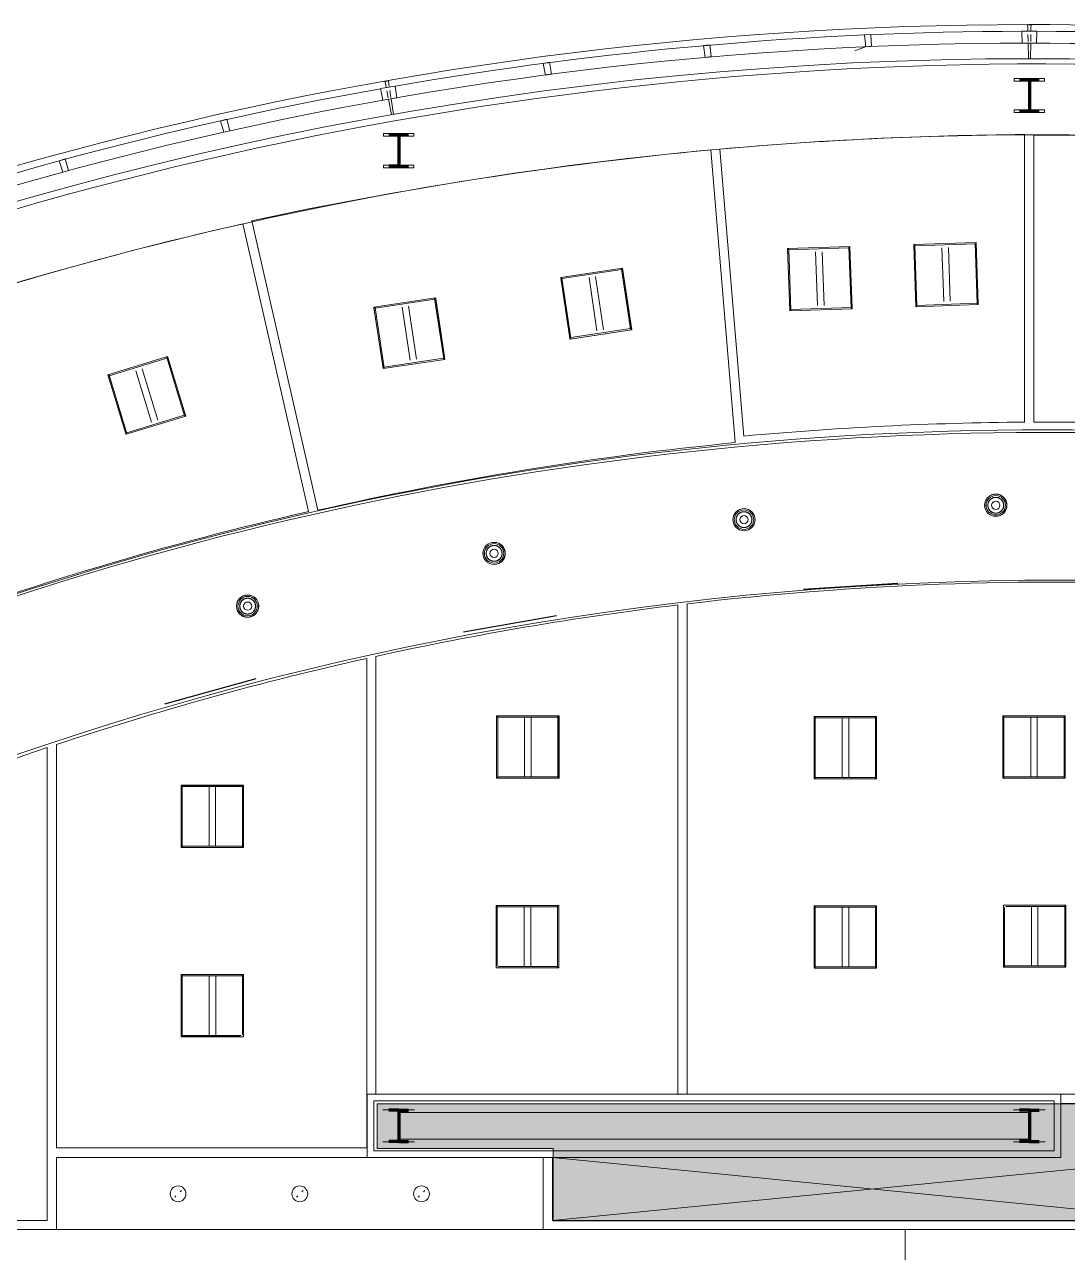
# Model space of a CAD drawing. Header units: inches. Extents: x 6512 to 15357, y -630 to 1499.
# Drawn here: x 13498.4 to 13895.2, y 1032.2 to 1499.3 of the extents above; entities that cross this region are included whole.
import ezdxf

# ---------------------------------------------------------------- set-up
doc = ezdxf.new("R2010")
doc.units = ezdxf.units.IN
doc.header["$MEASUREMENT"] = 0
for name, color, linetype, lineweight in [('A-CLNG', 13, 'Continuous', 18), ('A-DETL', 90, 'Continuous', 9), ('A-DETL-GENF', 92, 'Continuous', 18), ('A-DETL-THIN', 151, 'Continuous', 9), ('A-GLAZ', 151, 'Continuous', 18), ('E-LITE-EQPM', 33, 'Continuous', 25), ('P-SANR-FIXT', 6, 'Continuous', 18), ('S-COLS', 52, 'Continuous', 18), ('S-COLS-SYMB', 171, 'Continuous', 70)]:
    doc.layers.add(name, color=color, linetype=linetype, lineweight=lineweight)

# ---------------------------------------------------------------- blocks, each defined once
blk = doc.blocks.new('Double C-Channel-Column - 2C15X50 WJE-4604959-3RD FLOOR RCP - NEW')
at = {"layer": 'S-COLS-SYMB'}
for p, q in [((0, 6), (-3.71, 6)), ((0, 6), (0, -6)), ((0, 6), (0, -6)), ((0, 6), (3.71, 6)), ((0, -6), (-3.71, -6)), ((0, -6), (3.71, -6))]:
    blk.add_line(p, q, dxfattribs=at)
blk = doc.blocks.new('Frameless opening with glazing - 36_ x 96_-4640755-3RD FLOOR RCP - NEW')
at = {"layer": 'A-GLAZ', "lineweight": 30}
blk.add_line((-19.5, -0.625), (16.5, -0.625), dxfattribs=at)
blk = doc.blocks.new('Lighting-Troffer-Cooper-Metalux-Encounter-22EN-24EN-LD2 - See Type Catalog-V3-3RD FLOOR RCP - NEW')
at = {"layer": 'E-LITE-EQPM', "lineweight": 9}
for p, q in [((-11.87, 11.84), (-11.87, 11.59)), ((11.88, 11.84), (-11.87, 11.84)), ((-11.87, 11.59), (-11.47, 11.59)), ((-11.87, 11.59), (-11.47, 11.59)), ((-11.87, 11.59), (-11.87, -10.74)), ((-11.47, 11.59), (-11.47, 11.34)), ((-11.47, -10.87), (-11.47, 11.59)), ((11.47, 11.34), (-11.47, 11.34)), ((-1.25, 11.34), (-1.25, -11.34)), ((1.25, -11.34), (1.25, 11.34)), ((11.47, 11.34), (11.47, 11.59)), ((11.47, 11.59), (11.88, 11.59)), ((11.47, 11.59), (11.88, 11.59)), ((11.47, -11.59), (11.47, 11.59)), ((11.88, 11.59), (11.88, 11.84)), ((11.88, 11.59), (11.88, -11.59)), ((-11.01, -11.34), (11.47, -11.34)), ((-10.87, -11.84), (11.88, -11.84)), ((11.47, -11.59), (11.47, -11.34)), ((11.88, -11.59), (11.47, -11.59)), ((11.88, -11.59), (11.47, -11.59)), ((11.88, -11.84), (11.88, -11.59))]:
    blk.add_line(p, q, dxfattribs=at)
blk = doc.blocks.new('Lighting-Troffer-Cooper-Metalux-Encounter-22EN-24EN-LD2 - See Type Catalog-5549915-3RD FLOOR RCP - NEW')
at = {"layer": 'E-LITE-EQPM', "lineweight": 9}
for p, q in [((-11.875, 11.84375), (-11.875, 11.59375)), ((11.875, 11.84375), (-11.875, 11.84375)), ((-11.875, 11.59375), (-11.46875, 11.59375)), ((-11.875, 11.59375), (-11.46875, 11.59375)), ((-11.875, 11.59375), (-11.875, -11.59375)), ((-11.46875, 11.59375), (-11.46875, 11.34375)), ((-11.46875, -11.59375), (-11.46875, 11.59375)), ((11.46875, 11.34375), (-11.46875, 11.34375)), ((-1.25, 11.34375), (-1.25, -11.34375)), ((1.25, -11.34375), (1.25, 11.34375)), ((11.46875, 11.34375), (11.46875, 11.59375)), ((11.46875, 11.59375), (11.875, 11.59375)), ((11.46875, 11.59375), (11.875, 11.59375)), ((11.46875, -11.59375), (11.46875, 11.59375)), ((11.875, 11.59375), (11.875, 11.84375)), ((11.875, 11.59375), (11.875, -11.59375)), ((-11.46875, -11.59375), (-11.875, -11.59375)), ((-11.875, -11.59375), (-11.875, -11.84375)), ((-11.46875, -11.59375), (-11.875, -11.59375)), ((-11.875, -11.84375), (11.875, -11.84375)), ((-11.46875, -11.34375), (11.46875, -11.34375)), ((-11.46875, -11.34375), (-11.46875, -11.59375)), ((11.46875, -11.59375), (11.46875, -11.34375)), ((11.875, -11.59375), (11.46875, -11.59375)), ((11.875, -11.59375), (11.46875, -11.59375)), ((11.875, -11.84375), (11.875, -11.59375))]:
    blk.add_line(p, q, dxfattribs=at)
blk = doc.blocks.new('Lighting-Troffer-Cooper-Metalux-Encounter-22EN-24EN-LD2 - See Type Catalog-V4-3RD FLOOR RCP - NEW')
at = {"layer": 'E-LITE-EQPM', "lineweight": 9}
for p, q in [((-11.87, 10.92), (-11.87, -11.59)), ((-11.47, -11.59), (-11.47, 11.15)), ((11.47, 11.34), (-11.3, 11.34)), ((11.88, 11.84), (-11.11, 11.84)), ((-1.25, 11.34), (-1.25, -11.34)), ((1.25, -11.34), (1.25, 11.34)), ((11.47, 11.34), (11.47, 11.59)), ((11.47, 11.59), (11.88, 11.59)), ((11.47, 11.59), (11.88, 11.59)), ((11.47, -11.59), (11.47, 11.59)), ((11.88, 11.59), (11.88, 11.84)), ((11.88, 11.59), (11.88, -11.59)), ((-11.47, -11.59), (-11.87, -11.59)), ((-11.87, -11.59), (-11.87, -11.84)), ((-11.47, -11.59), (-11.87, -11.59)), ((-11.87, -11.84), (11.88, -11.84)), ((-11.47, -11.34), (11.47, -11.34)), ((-11.47, -11.34), (-11.47, -11.59)), ((11.47, -11.59), (11.47, -11.34)), ((11.88, -11.59), (11.47, -11.59)), ((11.88, -11.59), (11.47, -11.59)), ((11.88, -11.84), (11.88, -11.59))]:
    blk.add_line(p, q, dxfattribs=at)
blk = doc.blocks.new('Lighting-Troffer-Cooper-Metalux-Encounter-22EN-24EN-LD2 - See Type Catalog-V5-3RD FLOOR RCP - NEW')
at = {"layer": 'E-LITE-EQPM', "lineweight": 9}
for p, q in [((-11.87, 11.84), (-11.87, 11.59)), ((10.61, 11.84), (-11.87, 11.84)), ((-11.87, 11.59), (-11.47, 11.59)), ((-11.87, 11.59), (-11.47, 11.59)), ((-11.87, 11.59), (-11.87, -11.59)), ((-11.47, 11.59), (-11.47, 11.34)), ((-11.47, -11.59), (-11.47, 11.59)), ((10.93, 11.34), (-11.47, 11.34)), ((-1.25, 11.34), (-1.25, -11.34)), ((1.25, -11.34), (1.25, 11.34)), ((11.47, -11.59), (11.47, 11.09)), ((11.88, 11.05), (11.88, -11.59)), ((-11.47, -11.59), (-11.87, -11.59)), ((-11.87, -11.59), (-11.87, -11.84)), ((-11.47, -11.59), (-11.87, -11.59)), ((-11.87, -11.84), (11.88, -11.84)), ((-11.47, -11.34), (11.47, -11.34)), ((-11.47, -11.34), (-11.47, -11.59)), ((11.47, -11.59), (11.47, -11.34)), ((11.88, -11.59), (11.47, -11.59)), ((11.88, -11.59), (11.47, -11.59)), ((11.88, -11.84), (11.88, -11.59))]:
    blk.add_line(p, q, dxfattribs=at)
blk = doc.blocks.new('Lighting-Troffer-Cooper-Metalux-Encounter-22EN-24EN-LD2 - See Type Catalog-V7-3RD FLOOR RCP - NEW')
at = {"layer": 'E-LITE-EQPM', "lineweight": 9}
for p, q in [((-11.875, 11.84375), (-11.875, 11.59375)), ((11.875, 11.84375), (-11.875, 11.84375)), ((-11.875, 11.59375), (-11.46875, 11.59375)), ((-11.875, 11.59375), (-11.46875, 11.59375)), ((-11.875, 11.59375), (-11.875, -11.59375)), ((-11.46875, 11.59375), (-11.46875, 11.34375)), ((-11.46875, -11.59375), (-11.46875, 11.59375)), ((11.46875, 11.34375), (-11.46875, 11.34375)), ((-1.25, 10.21875), (-1.25, -10.21875)), ((1.25, -10.21875), (1.25, 10.21875)), ((11.46875, 11.34375), (11.46875, 11.59375)), ((11.46875, 11.59375), (11.875, 11.59375)), ((11.46875, 11.59375), (11.875, 11.59375)), ((11.46875, -11.59375), (11.46875, 11.59375)), ((11.875, 11.59375), (11.875, 11.84375)), ((11.875, 11.59375), (11.875, -11.59375)), ((-11.46875, -11.59375), (-11.875, -11.59375)), ((-11.875, -11.59375), (-11.875, -11.84375)), ((-11.46875, -11.59375), (-11.875, -11.59375)), ((-11.875, -11.84375), (11.875, -11.84375)), ((-11.46875, -11.34375), (11.46875, -11.34375)), ((-11.46875, -11.34375), (-11.46875, -11.59375)), ((11.46875, -11.59375), (11.46875, -11.34375)), ((11.875, -11.59375), (11.46875, -11.59375)), ((11.875, -11.59375), (11.46875, -11.59375)), ((11.875, -11.84375), (11.875, -11.59375))]:
    blk.add_line(p, q, dxfattribs=at)
blk = doc.blocks.new('L-Recessed Circular - Downlight - 6_-5309975-3RD FLOOR RCP - NEW')
at = {"layer": 'E-LITE-EQPM', "lineweight": 9}
for p, q in [((0.8, 0.8), (1.28, 1.28)), ((-0.8, -0.8), (-1.28, -1.28))]:
    blk.add_line(p, q, dxfattribs=at)
blk = doc.blocks.new('KREON Holon 80 - KREON Holon 80 - Surface Mounted-V29-3RD FLOOR RCP - NEW')
at = {"layer": 'E-LITE-EQPM', "lineweight": 9, "flags": 128}
for points in [[(14.62, 0), (14.62, 0.12), (14.63, 0.24), (14.64, 0.36), (14.66, 0.48), (14.68, 0.6), (14.71, 0.71), (14.74, 0.83), (14.77, 0.95), (14.81, 1.06), (14.86, 1.17), (14.91, 1.28), (14.96, 1.39), (15.02, 1.49), (15.08, 1.6), (15.14, 1.7), (15.21, 1.8), (15.29, 1.89), (15.37, 1.98), (15.45, 2.07), (15.53, 2.16), (15.62, 2.24), (15.71, 2.32), (15.8, 2.39), (15.9, 2.46), (16, 2.53), (16.1, 2.59), (16.21, 2.65), (16.32, 2.71), (16.43, 2.76), (16.54, 2.8), (16.65, 2.84), (16.76, 2.88), (16.88, 2.91), (17, 2.94), (17.12, 2.96), (17.23, 2.98), (17.35, 3), (17.47, 3), (17.59, 3.01), (17.71, 3.01), (17.83, 3), (17.95, 2.99), (18.07, 2.97), (18.19, 2.95), (18.31, 2.93), (18.43, 2.9), (18.54, 2.87), (18.66, 2.83), (18.77, 2.78), (18.88, 2.74), (18.99, 2.68), (19.09, 2.63), (19.2, 2.57), (19.3, 2.5), (19.4, 2.43), (19.49, 2.36), (19.59, 2.28), (19.68, 2.2), (19.76, 2.12), (19.84, 2.03), (19.92, 1.94), (20, 1.85), (20.07, 1.75), (20.14, 1.65), (20.2, 1.55), (20.26, 1.45), (20.32, 1.34), (20.37, 1.23), (20.42, 1.12), (20.46, 1.01), (20.5, 0.89), (20.53, 0.78), (20.56, 0.66), (20.59, 0.54), (20.6, 0.42), (20.62, 0.31), (20.63, 0.19), (20.63, 0.06), (20.63, 0)], [(20.63, 0), (20.63, -0.12), (20.63, -0.24), (20.61, -0.36), (20.6, -0.48), (20.57, -0.6), (20.55, -0.71), (20.52, -0.83), (20.48, -0.95), (20.44, -1.06), (20.4, -1.17), (20.35, -1.28), (20.29, -1.39), (20.24, -1.49), (20.18, -1.6), (20.11, -1.7), (20.04, -1.8), (19.97, -1.89), (19.89, -1.98), (19.81, -2.07), (19.72, -2.16), (19.63, -2.24), (19.54, -2.32), (19.45, -2.39), (19.35, -2.46), (19.25, -2.53), (19.15, -2.59), (19.04, -2.65), (18.94, -2.71), (18.83, -2.76), (18.72, -2.8), (18.6, -2.84), (18.49, -2.88), (18.37, -2.91), (18.26, -2.94), (18.14, -2.96), (18.02, -2.98), (17.9, -3), (17.78, -3), (17.66, -3.01), (17.54, -3.01), (17.42, -3), (17.3, -2.99), (17.18, -2.97), (17.06, -2.95), (16.94, -2.93), (16.83, -2.9), (16.71, -2.87), (16.6, -2.83), (16.49, -2.78), (16.38, -2.74), (16.27, -2.68), (16.16, -2.63), (16.06, -2.57), (15.96, -2.5), (15.86, -2.43), (15.76, -2.36), (15.67, -2.28), (15.58, -2.2), (15.49, -2.12), (15.41, -2.03), (15.33, -1.94), (15.25, -1.85), (15.18, -1.75), (15.11, -1.65), (15.05, -1.55), (14.99, -1.45), (14.93, -1.34), (14.88, -1.23), (14.84, -1.12), (14.79, -1.01), (14.75, -0.89), (14.72, -0.78), (14.69, -0.66), (14.67, -0.54), (14.65, -0.42), (14.63, -0.31), (14.62, -0.19), (14.62, -0.06), (14.62, 0)]]:
    blk.add_lwpolyline(points, dxfattribs=at)
at = {"layer": 'E-LITE-EQPM', "lineweight": 9}
for radius, start, end in [(4.25, 0, 180), (4.19, 0, 180), (3.69, 0, 180), (3.69, 0, 180), (3.01, 157.5336, 180), (3.07, 160.1936, 161.4714), (3.07, 153.2732, 154.9763), (3.01, 28.125, 151.875), (3.07, 137.3518, 138.6733), (3.07, 131.1341, 132.7544), (1.57, 0, 180), (3.07, 114.8518, 116.6443), (3.07, 108.6341, 110.2544), (3.07, 93.0962, 94.1443), (3.07, 86.9037, 87.7544), (3.07, 69.8518, 71.6443), (3.07, 63.6341, 65.2544), (3.07, 47.3518, 49.1443), (3.07, 41.1341, 42.7544), (3.07, 25.367, 26.9169), (3.01, 0, 22.3883), (3.07, 17.2285, 19.5828), (4.25, 180, 0), (4.19, 180, 0), (3.69, 180, 0), (3.69, 180, 0), (3.01, 180, 202.3883), (3.07, 197.2857, 199.5828), (3.07, 205.367, 206.9169), (3.01, 208.125, 331.875), (3.07, 221.3267, 222.7544), (3.07, 227.3518, 229.1443), (1.57, 180, 0), (3.07, 243.6341, 245.2544), (3.07, 249.8518, 251.5376), (3.07, 266.9037, 267.7544), (3.07, 273.0962, 274.1443), (3.07, 288.6341, 290.2544), (3.07, 294.8518, 296.6443), (3.07, 311.1341, 312.7544), (3.07, 317.3518, 319.1443), (3.07, 333.2732, 334.9763), (3.01, 337.5336, 0), (3.07, 340.1936, 341.4714)]:
    blk.add_arc((17.63, 0), radius, start, end, dxfattribs=at)
blk = doc.blocks.new('KREON Holon 80 - KREON Holon 80 - Surface Mounted-V30-3RD FLOOR RCP - NEW')
at = {"layer": 'E-LITE-EQPM', "lineweight": 9, "flags": 128}
for points in [[(14.62, 0), (14.62, 0.12), (14.63, 0.24), (14.64, 0.36), (14.66, 0.48), (14.68, 0.6), (14.71, 0.71), (14.74, 0.83), (14.77, 0.95), (14.81, 1.06), (14.86, 1.17), (14.91, 1.28), (14.96, 1.39), (15.02, 1.49), (15.08, 1.6), (15.14, 1.7), (15.21, 1.8), (15.29, 1.89), (15.37, 1.98), (15.45, 2.07), (15.53, 2.16), (15.62, 2.24), (15.71, 2.32), (15.8, 2.39), (15.9, 2.46), (16, 2.53), (16.1, 2.59), (16.21, 2.65), (16.32, 2.71), (16.43, 2.76), (16.54, 2.8), (16.65, 2.84), (16.76, 2.88), (16.88, 2.91), (17, 2.94), (17.12, 2.96), (17.23, 2.98), (17.35, 3), (17.47, 3), (17.59, 3.01), (17.71, 3.01), (17.83, 3), (17.95, 2.99), (18.07, 2.97), (18.19, 2.95), (18.31, 2.93), (18.43, 2.9), (18.54, 2.87), (18.66, 2.83), (18.77, 2.78), (18.88, 2.74), (18.99, 2.68), (19.09, 2.63), (19.2, 2.57), (19.3, 2.5), (19.4, 2.43), (19.49, 2.36), (19.59, 2.28), (19.68, 2.2), (19.76, 2.12), (19.84, 2.03), (19.92, 1.94), (20, 1.85), (20.07, 1.75), (20.14, 1.65), (20.2, 1.55), (20.26, 1.45), (20.32, 1.34), (20.37, 1.23), (20.42, 1.12), (20.46, 1.01), (20.5, 0.89), (20.53, 0.78), (20.56, 0.66), (20.59, 0.54), (20.6, 0.42), (20.62, 0.31), (20.63, 0.19), (20.63, 0.06), (20.63, 0)], [(20.63, 0), (20.63, -0.12), (20.63, -0.24), (20.61, -0.36), (20.6, -0.48), (20.57, -0.6), (20.55, -0.71), (20.52, -0.83), (20.48, -0.95), (20.44, -1.06), (20.4, -1.17), (20.35, -1.28), (20.29, -1.39), (20.24, -1.49), (20.18, -1.6), (20.11, -1.7), (20.04, -1.8), (19.97, -1.89), (19.89, -1.98), (19.81, -2.07), (19.72, -2.16), (19.63, -2.24), (19.54, -2.32), (19.45, -2.39), (19.35, -2.46), (19.25, -2.53), (19.15, -2.59), (19.04, -2.65), (18.94, -2.71), (18.83, -2.76), (18.72, -2.8), (18.6, -2.84), (18.49, -2.88), (18.37, -2.91), (18.26, -2.94), (18.14, -2.96), (18.02, -2.98), (17.9, -3), (17.78, -3), (17.66, -3.01), (17.54, -3.01), (17.42, -3), (17.3, -2.99), (17.18, -2.97), (17.06, -2.95), (16.94, -2.93), (16.83, -2.9), (16.71, -2.87), (16.6, -2.83), (16.49, -2.78), (16.38, -2.74), (16.27, -2.68), (16.16, -2.63), (16.06, -2.57), (15.96, -2.5), (15.86, -2.43), (15.76, -2.36), (15.67, -2.28), (15.58, -2.2), (15.49, -2.12), (15.41, -2.03), (15.33, -1.94), (15.25, -1.85), (15.18, -1.75), (15.11, -1.65), (15.05, -1.55), (14.99, -1.45), (14.93, -1.34), (14.88, -1.23), (14.84, -1.12), (14.79, -1.01), (14.75, -0.89), (14.72, -0.78), (14.69, -0.66), (14.67, -0.54), (14.65, -0.42), (14.63, -0.31), (14.62, -0.19), (14.62, -0.06), (14.62, 0)]]:
    blk.add_lwpolyline(points, dxfattribs=at)
at = {"layer": 'E-LITE-EQPM', "lineweight": 9}
for radius, start, end in [(4.25, 0, 180), (4.19, 0, 180), (3.69, 0, 180), (3.69, 0, 180), (3.01, 157.5336, 180), (3.07, 160.1936, 161.4714), (3.07, 153.2732, 154.9763), (3.01, 28.125, 151.875), (3.07, 137.3518, 139.1443), (3.07, 131.1341, 132.7544), (1.57, 0, 180), (3.07, 114.8518, 116.6443), (3.07, 108.6341, 110.2544), (3.07, 93.0962, 94.1443), (3.07, 86.9037, 87.7544), (3.07, 69.8518, 71.6443), (3.07, 63.6341, 65.2544), (3.07, 47.3518, 49.1443), (3.07, 41.1341, 42.7544), (3.07, 25.367, 26.9169), (3.01, 0, 22.3883), (3.07, 17.2285, 19.5828), (4.25, 180, 0), (4.19, 180, 0), (3.69, 180, 0), (3.69, 180, 0), (3.01, 180, 202.3883), (3.07, 197.2285, 199.5828), (3.07, 205.367, 206.9169), (3.01, 208.125, 331.875), (3.07, 221.1341, 222.7544), (3.07, 227.3518, 229.1443), (1.57, 180, 0), (3.07, 243.6341, 245.2544), (3.07, 249.8518, 251.6443), (3.07, 266.9037, 267.7544), (3.07, 273.0962, 274.1443), (3.07, 288.6341, 290.2544), (3.07, 294.8518, 296.6443), (3.07, 311.1341, 312.7544), (3.07, 317.3518, 319.1443), (3.07, 333.2732, 334.9763), (3.01, 337.5336, 0), (3.07, 340.1936, 341.4714)]:
    blk.add_arc((17.63, 0), radius, start, end, dxfattribs=at)
blk = doc.blocks.new('KREON Holon 80 - KREON Holon 80 - Surface Mounted-V31-3RD FLOOR RCP - NEW')
at = {"layer": 'E-LITE-EQPM', "lineweight": 9, "flags": 128}
for points in [[(14.62, 0), (14.62, 0.12), (14.63, 0.24), (14.64, 0.36), (14.66, 0.48), (14.68, 0.6), (14.71, 0.71), (14.74, 0.83), (14.77, 0.95), (14.81, 1.06), (14.86, 1.17), (14.91, 1.28), (14.96, 1.39), (15.02, 1.49), (15.08, 1.6), (15.14, 1.7), (15.21, 1.8), (15.29, 1.89), (15.37, 1.98), (15.45, 2.07), (15.53, 2.16), (15.62, 2.24), (15.71, 2.32), (15.8, 2.39), (15.9, 2.46), (16, 2.53), (16.1, 2.59), (16.21, 2.65), (16.32, 2.71), (16.43, 2.76), (16.54, 2.8), (16.65, 2.84), (16.76, 2.88), (16.88, 2.91), (17, 2.94), (17.12, 2.96), (17.23, 2.98), (17.35, 3), (17.47, 3), (17.59, 3.01), (17.71, 3.01), (17.83, 3), (17.95, 2.99), (18.07, 2.97), (18.19, 2.95), (18.31, 2.93), (18.43, 2.9), (18.54, 2.87), (18.66, 2.83), (18.77, 2.78), (18.88, 2.74), (18.99, 2.68), (19.09, 2.63), (19.2, 2.57), (19.3, 2.5), (19.4, 2.43), (19.49, 2.36), (19.59, 2.28), (19.68, 2.2), (19.76, 2.12), (19.84, 2.03), (19.92, 1.94), (20, 1.85), (20.07, 1.75), (20.14, 1.65), (20.2, 1.55), (20.26, 1.45), (20.32, 1.34), (20.37, 1.23), (20.42, 1.12), (20.46, 1.01), (20.5, 0.89), (20.53, 0.78), (20.56, 0.66), (20.59, 0.54), (20.6, 0.42), (20.62, 0.31), (20.63, 0.19), (20.63, 0.06), (20.63, 0)], [(20.63, 0), (20.63, -0.12), (20.63, -0.24), (20.61, -0.36), (20.6, -0.48), (20.57, -0.6), (20.55, -0.71), (20.52, -0.83), (20.48, -0.95), (20.44, -1.06), (20.4, -1.17), (20.35, -1.28), (20.29, -1.39), (20.24, -1.49), (20.18, -1.6), (20.11, -1.7), (20.04, -1.8), (19.97, -1.89), (19.89, -1.98), (19.81, -2.07), (19.72, -2.16), (19.63, -2.24), (19.54, -2.32), (19.45, -2.39), (19.35, -2.46), (19.25, -2.53), (19.15, -2.59), (19.04, -2.65), (18.94, -2.71), (18.83, -2.76), (18.72, -2.8), (18.6, -2.84), (18.49, -2.88), (18.37, -2.91), (18.26, -2.94), (18.14, -2.96), (18.02, -2.98), (17.9, -3), (17.78, -3), (17.66, -3.01), (17.54, -3.01), (17.42, -3), (17.3, -2.99), (17.18, -2.97), (17.06, -2.95), (16.94, -2.93), (16.83, -2.9), (16.71, -2.87), (16.6, -2.83), (16.49, -2.78), (16.38, -2.74), (16.27, -2.68), (16.16, -2.63), (16.06, -2.57), (15.96, -2.5), (15.86, -2.43), (15.76, -2.36), (15.67, -2.28), (15.58, -2.2), (15.49, -2.12), (15.41, -2.03), (15.33, -1.94), (15.25, -1.85), (15.18, -1.75), (15.11, -1.65), (15.05, -1.55), (14.99, -1.45), (14.93, -1.34), (14.88, -1.23), (14.84, -1.12), (14.79, -1.01), (14.75, -0.89), (14.72, -0.78), (14.69, -0.66), (14.67, -0.54), (14.65, -0.42), (14.63, -0.31), (14.62, -0.19), (14.62, -0.06), (14.62, 0)]]:
    blk.add_lwpolyline(points, dxfattribs=at)
at = {"layer": 'E-LITE-EQPM', "lineweight": 9}
for radius, start, end in [(4.25, 0, 180), (4.19, 0, 180), (3.69, 0, 180), (3.69, 0, 180), (3.01, 157.5336, 180), (3.07, 160.1936, 161.4714), (3.07, 153.2732, 154.9763), (3.01, 28.125, 151.875), (3.07, 138.0043, 139.1443), (3.07, 131.1341, 132.7544), (1.57, 0, 180), (3.07, 114.8518, 116.6443), (3.07, 108.6341, 110.2544), (3.07, 93.0962, 94.1443), (3.07, 86.1341, 87.7544), (3.07, 69.8518, 71.6443), (3.07, 63.6341, 65.2544), (3.07, 47.3518, 49.1443), (3.07, 25.367, 26.9169), (3.01, 0, 22.3883), (3.07, 17.2285, 19.5828), (4.25, 180, 0), (4.19, 180, 0), (3.69, 180, 0), (3.69, 180, 0), (3.01, 180, 202.3883), (3.07, 197.2285, 199.5828), (3.07, 205.367, 206.9169), (3.01, 208.5062, 331.4938), (3.07, 221.1341, 222.7544), (3.07, 227.3518, 229.1443), (1.57, 180, 0), (3.07, 243.6341, 245.2544), (3.07, 249.8518, 251.6443), (3.07, 266.9037, 267.7544), (3.07, 272.3518, 274.1301), (3.07, 288.6341, 290.2544), (3.07, 294.8518, 296.6443), (3.07, 311.1341, 312.7544), (3.07, 317.3518, 319.1443), (3.07, 333.2732, 334.9763), (3.01, 337.5336, 0), (3.07, 340.1936, 341.4714)]:
    blk.add_arc((17.63, 0), radius, start, end, dxfattribs=at)
blk = doc.blocks.new('KREON Holon 80 - KREON Holon 80 - Surface Mounted-V32-3RD FLOOR RCP - NEW')
at = {"layer": 'E-LITE-EQPM', "lineweight": 9, "flags": 128}
for points in [[(14.62, 0), (14.62, 0.12), (14.63, 0.24), (14.64, 0.36), (14.66, 0.48), (14.68, 0.6), (14.71, 0.71), (14.74, 0.83), (14.77, 0.95), (14.81, 1.06), (14.86, 1.17), (14.91, 1.28), (14.96, 1.39), (15.02, 1.49), (15.08, 1.6), (15.14, 1.7), (15.21, 1.8), (15.29, 1.89), (15.37, 1.98), (15.45, 2.07), (15.53, 2.16), (15.62, 2.24), (15.71, 2.32), (15.8, 2.39), (15.9, 2.46), (16, 2.53), (16.1, 2.59), (16.21, 2.65), (16.32, 2.71), (16.43, 2.76), (16.54, 2.8), (16.65, 2.84), (16.76, 2.88), (16.88, 2.91), (17, 2.94), (17.12, 2.96), (17.23, 2.98), (17.35, 3), (17.47, 3), (17.59, 3.01), (17.71, 3.01), (17.83, 3), (17.95, 2.99), (18.07, 2.97), (18.19, 2.95), (18.31, 2.93), (18.43, 2.9), (18.54, 2.87), (18.66, 2.83), (18.77, 2.78), (18.88, 2.74), (18.99, 2.68), (19.09, 2.63), (19.2, 2.57), (19.3, 2.5), (19.4, 2.43), (19.49, 2.36), (19.59, 2.28), (19.68, 2.2), (19.76, 2.12), (19.84, 2.03), (19.92, 1.94), (20, 1.85), (20.07, 1.75), (20.14, 1.65), (20.2, 1.55), (20.26, 1.45), (20.32, 1.34), (20.37, 1.23), (20.42, 1.12), (20.46, 1.01), (20.5, 0.89), (20.53, 0.78), (20.56, 0.66), (20.59, 0.54), (20.6, 0.42), (20.62, 0.31), (20.63, 0.19), (20.63, 0.06), (20.63, 0)], [(20.63, 0), (20.63, -0.12), (20.63, -0.24), (20.61, -0.36), (20.6, -0.48), (20.57, -0.6), (20.55, -0.71), (20.52, -0.83), (20.48, -0.95), (20.44, -1.06), (20.4, -1.17), (20.35, -1.28), (20.29, -1.39), (20.24, -1.49), (20.18, -1.6), (20.11, -1.7), (20.04, -1.8), (19.97, -1.89), (19.89, -1.98), (19.81, -2.07), (19.72, -2.16), (19.63, -2.24), (19.54, -2.32), (19.45, -2.39), (19.35, -2.46), (19.25, -2.53), (19.15, -2.59), (19.04, -2.65), (18.94, -2.71), (18.83, -2.76), (18.72, -2.8), (18.6, -2.84), (18.49, -2.88), (18.37, -2.91), (18.26, -2.94), (18.14, -2.96), (18.02, -2.98), (17.9, -3), (17.78, -3), (17.66, -3.01), (17.54, -3.01), (17.42, -3), (17.3, -2.99), (17.18, -2.97), (17.06, -2.95), (16.94, -2.93), (16.83, -2.9), (16.71, -2.87), (16.6, -2.83), (16.49, -2.78), (16.38, -2.74), (16.27, -2.68), (16.16, -2.63), (16.06, -2.57), (15.96, -2.5), (15.86, -2.43), (15.76, -2.36), (15.67, -2.28), (15.58, -2.2), (15.49, -2.12), (15.41, -2.03), (15.33, -1.94), (15.25, -1.85), (15.18, -1.75), (15.11, -1.65), (15.05, -1.55), (14.99, -1.45), (14.93, -1.34), (14.88, -1.23), (14.84, -1.12), (14.79, -1.01), (14.75, -0.89), (14.72, -0.78), (14.69, -0.66), (14.67, -0.54), (14.65, -0.42), (14.63, -0.31), (14.62, -0.19), (14.62, -0.06), (14.62, 0)]]:
    blk.add_lwpolyline(points, dxfattribs=at)
at = {"layer": 'E-LITE-EQPM', "lineweight": 9}
for radius, start, end in [(4.25, 0, 180), (4.19, 0, 180), (3.69, 0, 180), (3.69, 0, 180), (3.01, 157.5336, 180), (3.07, 153.2732, 154.9763), (3.01, 28.125, 151.875), (3.07, 137.3518, 139.1443), (3.07, 131.1341, 132.7544), (1.57, 0, 180), (3.07, 114.8518, 116.3762), (3.07, 108.6341, 110.2544), (3.07, 93.0962, 94.1443), (3.07, 86.9037, 87.7544), (3.07, 69.8518, 71.6443), (3.07, 63.6341, 65.2544), (3.07, 47.3518, 49.1443), (3.07, 41.1341, 42.7544), (3.07, 25.367, 26.9169), (3.01, 0, 22.3883), (3.07, 17.2285, 19.1106), (4.25, 180, 0), (4.19, 180, 0), (3.69, 180, 0), (3.69, 180, 0), (3.01, 180, 202.3883), (3.07, 197.2285, 199.5828), (3.07, 205.367, 206.9169), (3.01, 208.125, 331.875), (3.07, 221.1341, 222.7544), (3.07, 227.3518, 229.1443), (1.57, 180, 0), (3.07, 243.6341, 245.2544), (3.07, 249.8518, 251.6443), (3.07, 266.9037, 267.7544), (3.07, 273.0962, 274.1443), (3.07, 288.6341, 290.2544), (3.07, 294.8518, 296.6443), (3.07, 311.1341, 312.7544), (3.07, 317.3518, 319.1443), (3.07, 333.2732, 334.9763), (3.01, 337.5336, 0), (3.07, 340.1936, 341.4714)]:
    blk.add_arc((17.63, 0), radius, start, end, dxfattribs=at)
blk = doc.blocks.new('2941 Fairview Park_Clean for Revit_dwg_2941 Fairview Park-For Revit$0$X-P03-VC$0$$W-SHAPE-5978758-3RD FLOOR RCP - NEW')
at = {"layer": 'P-SANR-FIXT', "lineweight": 9}
for p, q in [((-6, 6.06), (6, 6.06)), ((0, -6.06), (0, 6.06)), ((-6, -6.06), (6, -6.06))]:
    blk.add_line(p, q, dxfattribs=at)
blk = doc.blocks.new('2941 Fairview Park_Clean for Revit_dwg_2941 Fairview Park-For Revit$0$X-P03-VC$0$SL-W12X65-5978759-3RD FLOOR RCP - NEW')
blk.add_blockref('2941 Fairview Park_Clean for Revit_dwg_2941 Fairview Park-For Revit$0$X-P03-VC$0$$W-SHAPE-5978758-3RD FLOOR RCP - NEW', (0, 0))
blk = doc.blocks.new('2941 Fairview Park_Clean for Revit_dwg-4584220-3RD FLOOR RCP - NEW')
at = {"layer": 'P-SANR-FIXT', "lineweight": 9, "flags": 128}
for points in [[(13820.41, 1495.57), (13817.97, 1495.36), (13818.45, 1490.86), (13820.69, 1491.05), (13820.41, 1495.57), (13820.69, 1491.05), (13818.45, 1490.86), (13817.97, 1495.36)], [(13883.48, 1492.25), (13877.98, 1492.25), (13877.88, 1496.78), (13883.58, 1496.78), (13883.48, 1492.25), (13877.98, 1492.25), (13877.88, 1496.78), (13883.58, 1496.78)], [(13880.11, 1497.83), (13880.13, 1496.83), (13880.11, 1497.83), (13880.08, 1499.3)], [(13880.16, 1495.49), (13880.22, 1492.8)], [(13881.3, 1495.49), (13881.24, 1492.8)], [(13881.35, 1497.83), (13881.33, 1496.83), (13881.35, 1497.83), (13881.39, 1499.3)], [(13759.17, 1491.6), (13756.74, 1491.29), (13757.41, 1486.81), (13759.64, 1487.09), (13759.17, 1491.6), (13759.64, 1487.09), (13757.41, 1486.81), (13756.74, 1491.29)], [(13814.27, 1489.24), (13818.35, 1490.85)], [(13880.36, 1486.3), (13880.23, 1492.3)], [(13881.1, 1486.3), (13881.23, 1492.3)], [(13696.61, 1480.1), (13695.74, 1484.54), (13698.15, 1484.96), (13698.83, 1480.48)], [(13698.15, 1484.96), (13698.83, 1480.48), (13696.61, 1480.1), (13695.74, 1484.54)], [(13635.79, 1476.35), (13635.99, 1475.37), (13635.79, 1476.35), (13635.51, 1477.8)], [(13637.02, 1476.57), (13637.17, 1475.58), (13637.02, 1476.57), (13636.8, 1478.02)], [(13886.48, 1465.8), (13886.48, 1466.8), (13881.1, 1466.8), (13881.1, 1477.8), (13886.48, 1477.8), (13886.48, 1478.8), (13874.98, 1478.8), (13874.98, 1477.8), (13880.35, 1477.8), (13880.35, 1466.8), (13874.98, 1466.8), (13874.98, 1465.8), (13886.48, 1465.8), (13886.48, 1466.8), (13881.1, 1466.8), (13881.1, 1477.8), (13886.48, 1477.8), (13886.48, 1478.8), (13874.98, 1478.8), (13874.98, 1477.8), (13880.35, 1477.8), (13880.35, 1466.8), (13874.98, 1466.8), (13874.98, 1465.8)], [(13633.78, 1474.94), (13634.64, 1470.5), (13640.06, 1471.43), (13639.39, 1475.91), (13633.78, 1474.94), (13639.39, 1475.91), (13640.06, 1471.43), (13634.64, 1470.5)], [(13636.24, 1474.05), (13636.76, 1471.42)], [(13637.37, 1474.25), (13637.76, 1471.59)], [(13638, 1465.03), (13636.85, 1470.93)], [(13638.72, 1465.16), (13637.84, 1471.1)], [(13575.35, 1463.31), (13572.98, 1462.68), (13574.25, 1458.33), (13576.42, 1458.91), (13575.35, 1463.31), (13576.42, 1458.91), (13574.25, 1458.33), (13572.98, 1462.68)], [(13646.48, 1444.8), (13646.48, 1445.8), (13641.1, 1445.8), (13641.1, 1456.8), (13646.48, 1456.8), (13646.48, 1457.8), (13634.98, 1457.8), (13634.98, 1456.8), (13640.35, 1456.8), (13640.35, 1445.8), (13634.98, 1445.8), (13634.98, 1444.8), (13646.48, 1444.8), (13646.48, 1445.8), (13641.1, 1445.8), (13641.1, 1456.8), (13646.48, 1456.8), (13646.48, 1457.8), (13634.98, 1457.8), (13634.98, 1456.8), (13640.35, 1456.8), (13640.35, 1445.8), (13634.98, 1445.8), (13634.98, 1444.8)], [(13513.84, 1448.17), (13511.5, 1447.43), (13512.96, 1443.14), (13511.5, 1447.43)], [(13512.96, 1443.14), (13515.11, 1443.82), (13513.84, 1448.17), (13515.11, 1443.82)], [(13946.23, 1040.82), (13695.73, 1040.82), (13695.73, 1068.32), (13695.73, 1040.82), (13946.23, 1040.82), (13946.23, 1092.32), (13892.73, 1092.32), (13628.73, 1092.32), (13628.73, 1068.32), (13892.73, 1068.32), (13892.73, 1092.32), (13892.73, 1068.32), (13628.73, 1068.32), (13628.73, 1092.32), (13892.73, 1092.32), (13946.23, 1092.32)], [(13890.23, 1089.82), (13631.23, 1089.82), (13631.23, 1070.82), (13890.23, 1070.82), (13890.23, 1089.82), (13890.23, 1070.82), (13631.23, 1070.82), (13631.23, 1089.82)], [(13699.23, 1068.32), (13699.23, 1044.32), (13942.73, 1068.32), (13699.23, 1044.32), (13942.73, 1044.32), (13942.73, 1088.82), (13892.73, 1088.82), (13942.73, 1088.82), (13942.73, 1044.32), (13699.23, 1068.32), (13699.23, 1044.32), (13942.73, 1044.32)], [(13880.73, 1085.38), (13640.73, 1085.38)], [(13880.73, 1075.26), (13640.73, 1075.26)]]:
    blk.add_lwpolyline(points, close=True, dxfattribs=at)
at = {"layer": 'P-SANR-FIXT', "lineweight": 9}
for radius, start, end in [(1409, 90.02649, 208.7222), (1409, 90.02649, 208.7222), (1406.44, 90.11592, 99.88027), (1406.44, 90.11592, 99.88027), (1409, 69.65462, 90.00099), (1409, 69.65462, 90.00099), (1406.44, 80.11973, 89.88408), (1406.44, 80.11973, 89.88408), (1401.94, 89.9795, 208.7236), (1401.94, 89.9795, 208.7236), (1401.94, 69.70039, 90.001), (1401.94, 69.70039, 90.001), (1396, 89.98479, 134.01144), (1396, 89.98479, 134.01144), (1396, 69.72606, 90.001), (1396, 69.72606, 90.001), (1406.44, 100.11236, 110.20315), (1406.44, 100.11236, 110.20315)]:
    blk.add_arc((13880.73, 90.3), radius, start, end, dxfattribs=at)
for centre, major_axis in [((13880.73, 1499.3), (0.655, 0)), ((13880.73, 1499.3), (0.655, 0)), ((13636.16, 1477.91), (0.645, 0.111)), ((13636.16, 1477.91), (0.645, 0.111))]:
    blk.add_ellipse(centre, major_axis=major_axis, ratio=0.244106, start_param=3.141593, end_param=6.283185, dxfattribs=at)
for p in [(13640.73, 1080.32), (13640.73, 1080.32), (13880.73, 1080.32), (13880.73, 1080.32)]:
    blk.add_blockref('2941 Fairview Park_Clean for Revit_dwg_2941 Fairview Park-For Revit$0$X-P03-VC$0$SL-W12X65-5978759-3RD FLOOR RCP - NEW', p)

msp = doc.modelspace()

# ---------------------------------------------------------------- hatches: boundary and pattern name
at = {"layer": 'A-DETL-GENF'}
msp.add_hatch(color=10, dxfattribs=at).paths.add_polyline_path([(13943.05, 1044.19), (13943.05, 1088.69), (13632.55, 1088.69), (13632.55, 1071.69), (13699.55, 1071.69), (13699.55, 1044.19), (13904.99, 1044.19)], flags=0)

# ---------------------------------------------------------------- linework, layer by layer
at = {"layer": 'A-CLNG', "lineweight": 13}
for p, q in [((13878.94, 1457.46), (13878.94, 1348.04)), ((13882.44, 1348.06), (13882.44, 1457.27)), ((13759.48, 1451.6), (13768.77, 1340.23)), ((13772.08, 1342.72), (13762.96, 1451.92)), ((13581.46, 1423.47), (13606.48, 1314.03)), ((13610.02, 1314.49), (13584.79, 1424.64)), ((13860.48, 1416.44), (13836.74, 1415.61)), ((13836.74, 1415.61), (13837.57, 1391.94)), ((13861.3, 1392.77), (13860.48, 1416.44)), ((13812.46, 1414.87), (13788.73, 1414.05)), ((13788.73, 1414.05), (13789.55, 1390.37)), ((13813.29, 1391.2), (13812.46, 1414.87)), ((13725.89, 1406.61), (13702.41, 1403.08)), ((13729.41, 1383.18), (13725.89, 1406.61)), ((13702.41, 1403.08), (13705.93, 1379.65)), ((13654.78, 1395.34), (13631.29, 1391.82)), ((13658.3, 1371.92), (13654.78, 1395.34)), ((13837.57, 1391.94), (13861.3, 1392.77)), ((13631.29, 1391.82), (13634.81, 1368.39)), ((13789.55, 1390.37), (13813.29, 1391.2)), ((13705.93, 1379.65), (13729.41, 1383.18)), ((13552.77, 1373.01), (13530.06, 1366.06)), ((13559.7, 1350.35), (13552.77, 1373.01)), ((13634.81, 1368.39), (13658.3, 1371.92)), ((13530.06, 1366.06), (13536.98, 1343.41)), ((13536.98, 1343.41), (13559.7, 1350.35)), ((13746.98, 1278.49), (13746.98, 1092.32)), ((13750.48, 1092.32), (13750.48, 1278.91)), ((13628.6, 1258.16), (13628.6, 1071.91)), ((13632.1, 1092.32), (13632.1, 1258.94)), ((13701.74, 1236.27), (13677.99, 1236.27)), ((13677.99, 1236.27), (13677.99, 1212.58)), ((13701.74, 1212.58), (13701.74, 1236.27)), ((13822.6, 1236), (13798.85, 1236)), ((13798.85, 1236), (13798.85, 1212.32)), ((13822.6, 1212.32), (13822.6, 1236)), ((13894.35, 1236.32), (13870.6, 1236.32)), ((13870.6, 1236.32), (13870.6, 1212.63)), ((13894.35, 1212.63), (13894.35, 1236.32)), ((13506.97, 1224.2), (13506.97, 1044.32)), ((13510.47, 1071.91), (13510.47, 1225.37)), ((13677.99, 1212.58), (13701.74, 1212.58)), ((13798.85, 1212.32), (13822.6, 1212.32)), ((13870.6, 1212.63), (13894.35, 1212.63)), ((13581.71, 1209.86), (13557.96, 1209.86)), ((13557.96, 1209.86), (13557.96, 1186.17)), ((13581.71, 1186.17), (13581.71, 1209.86)), ((13557.96, 1186.17), (13581.71, 1186.17)), ((13701.62, 1164.14), (13677.87, 1164.14)), ((13677.87, 1164.14), (13677.87, 1140.46)), ((13701.62, 1140.46), (13701.62, 1164.14)), ((13822.6, 1164), (13798.85, 1164)), ((13798.85, 1164), (13798.85, 1140.32)), ((13822.6, 1140.32), (13822.6, 1164)), ((13894.6, 1164.32), (13870.85, 1164.32)), ((13870.85, 1164.32), (13870.85, 1140.63)), ((13894.6, 1140.63), (13894.6, 1164.32)), ((13677.87, 1140.46), (13701.62, 1140.46)), ((13798.85, 1140.32), (13822.6, 1140.32)), ((13870.85, 1140.63), (13894.6, 1140.63)), ((13581.74, 1137.93), (13557.99, 1137.93)), ((13557.99, 1137.93), (13557.99, 1114.24)), ((13581.74, 1114.24), (13581.74, 1137.93)), ((13557.99, 1114.24), (13581.74, 1114.24)), ((13746.98, 1092.32), (13632.1, 1092.32)), ((13942.73, 1092.32), (13750.48, 1092.32)), ((13628.6, 1071.91), (13510.47, 1071.91)), ((13510.47, 1068.32), (13695.73, 1068.32)), ((13510.47, 1040.82), (13510.47, 1068.32)), ((13695.73, 1068.32), (13695.73, 1040.82)), ((13506.97, 1044.32), (13412.98, 1044.32)), ((13510.47, 1040.82), (13257.73, 1040.82)), ((13695.73, 1040.82), (13510.47, 1040.82)), ((13833.47, 1040.82), (13695.73, 1040.82)), ((13833.47, 1040.82), (13998.05, 1040.82)), ((13833.47, 980.96), (13833.47, 1040.82))]:
    msp.add_line(p, q, dxfattribs=at)
for centre, radius, start, end in [((13884.9, 80.65), 1403.68, 70.70864, 184.55218), ((13884.9, 80.65), 1376.68, 70.31484, 184.2637), ((13890.55, -1.48), 1458.99, 90.45567, 95.01677), ((13885.43, 111.9), 1345.37, 85.19059, 90.12735), ((13901.51, -48.21), 1506.52, 95.40993, 102.13625), ((13869.72, 140.44), 1315.01, 102.66243, 110.5421), ((13888.21, 83.91), 1264.16, 90.41985, 95.27083), ((13888.21, 83.91), 1264.16, 85.43262, 90.26121), ((13887.8, 74.89), 1269.24, 69.43222, 120.33476), ((13892.92, 71.75), 1274.54, 95.58969, 102.82429), ((13888.21, 81.66), 1264.16, 102.87677, 110.35102), ((13892.24, 70.68), 1217.26, 87.45779, 165.66895), ((13891.63, 81.35), 1205.85, 87.57154, 96.72239), ((13891.63, 81.35), 1205.85, 96.88987, 102.42878), ((13891.63, 81.35), 1205.85, 102.59913, 108.42689), ((13891.63, 81.35), 1205.85, 108.60227, 115.76536), ((13556.79, 1054.44), 3, 0, 180), ((13603.1, 1054.44), 3, 0, 180), ((13649.41, 1054.44), 3, 0, 180), ((13556.79, 1054.44), 3, 180, 0), ((13603.1, 1054.44), 3, 180, 0), ((13649.41, 1054.44), 3, 180, 0)]:
    msp.add_arc(centre, radius, start, end, dxfattribs=at)
at = {"layer": 'A-DETL', "lineweight": 20}
msp.add_arc((13886.89, 85.18), 1259.94, 69.18949, 179.68988, dxfattribs=at)
at = {"layer": 'A-DETL-THIN'}
for p, q in [((13943.05, 1088.69), (13632.55, 1088.69)), ((13632.55, 1088.69), (13632.55, 1071.69)), ((13632.55, 1071.69), (13699.55, 1071.69)), ((13699.55, 1071.69), (13699.55, 1044.19)), ((13699.55, 1044.19), (13943.05, 1044.19))]:
    msp.add_line(p, q, dxfattribs=at)

# ---------------------------------------------------------------- block references
at = {"color": 9, "lineweight": 9}
msp.add_blockref('2941 Fairview Park_Clean for Revit_dwg-4584220-3RD FLOOR RCP - NEW', (0, 0), dxfattribs=at)
at = {"layer": 'A-GLAZ', "lineweight": 13}
for p, rotation in [((13814.18, 1286.33), 3.748773967652279), ((13681.73, 1270.43), 189.9398643207095), ((13567.69, 1244.55), 195.490777795213)]:
    msp.add_blockref('Frameless opening with glazing - 36_ x 96_-4640755-3RD FLOOR RCP - NEW', p, dxfattribs=dict(at, rotation=rotation))
at = {"layer": 'E-LITE-EQPM', "lineweight": 9, "extrusion": (0, 0, -1)}
for name, p, rotation in [('Lighting-Troffer-Cooper-Metalux-Encounter-22EN-24EN-LD2 - See Type Catalog-V7-3RD FLOOR RCP - NEW', (-13849.02, 1404.19), 178.0000000000011), ('Lighting-Troffer-Cooper-Metalux-Encounter-22EN-24EN-LD2 - See Type Catalog-V7-3RD FLOOR RCP - NEW', (-13801.01, 1402.62), 178.0000000000011), ('Lighting-Troffer-Cooper-Metalux-Encounter-22EN-24EN-LD2 - See Type Catalog-V7-3RD FLOOR RCP - NEW', (-13715.91, 1393.13), 171.4614616494211), ('Lighting-Troffer-Cooper-Metalux-Encounter-22EN-24EN-LD2 - See Type Catalog-V7-3RD FLOOR RCP - NEW', (-13644.8, 1381.87), 171.4614616494211), ('Lighting-Troffer-Cooper-Metalux-Encounter-22EN-24EN-LD2 - See Type Catalog-V7-3RD FLOOR RCP - NEW', (-13544.88, 1358.21), 162.9999999999872), ('KREON Holon 80 - KREON Holon 80 - Surface Mounted-V29-3RD FLOOR RCP - NEW', (-13867.95, 1298.78), 90), ('KREON Holon 80 - KREON Holon 80 - Surface Mounted-V30-3RD FLOOR RCP - NEW', (-13772.14, 1293.31), 90), ('KREON Holon 80 - KREON Holon 80 - Surface Mounted-V31-3RD FLOOR RCP - NEW', (-13677.05, 1280.49), 90), ('KREON Holon 80 - KREON Holon 80 - Surface Mounted-V32-3RD FLOOR RCP - NEW', (-13583.25, 1260.41), 90), ('Lighting-Troffer-Cooper-Metalux-Encounter-22EN-24EN-LD2 - See Type Catalog-5549915-3RD FLOOR RCP - NEW', (-13689.87, 1224.42), 180), ('Lighting-Troffer-Cooper-Metalux-Encounter-22EN-24EN-LD2 - See Type Catalog-5549915-3RD FLOOR RCP - NEW', (-13810.73, 1224.16), 180), ('Lighting-Troffer-Cooper-Metalux-Encounter-22EN-24EN-LD2 - See Type Catalog-5549915-3RD FLOOR RCP - NEW', (-13882.48, 1224.47), 180), ('Lighting-Troffer-Cooper-Metalux-Encounter-22EN-24EN-LD2 - See Type Catalog-5549915-3RD FLOOR RCP - NEW', (-13569.83, 1198.02), 180), ('Lighting-Troffer-Cooper-Metalux-Encounter-22EN-24EN-LD2 - See Type Catalog-V4-3RD FLOOR RCP - NEW', (-13689.74, 1152.3), 180), ('Lighting-Troffer-Cooper-Metalux-Encounter-22EN-24EN-LD2 - See Type Catalog-5549915-3RD FLOOR RCP - NEW', (-13810.73, 1152.16), 180), ('Lighting-Troffer-Cooper-Metalux-Encounter-22EN-24EN-LD2 - See Type Catalog-V3-3RD FLOOR RCP - NEW', (-13882.73, 1152.47), 180), ('Lighting-Troffer-Cooper-Metalux-Encounter-22EN-24EN-LD2 - See Type Catalog-V5-3RD FLOOR RCP - NEW', (-13569.86, 1126.09), 180)]:
    msp.add_blockref(name, p, dxfattribs=dict(at, rotation=rotation))
at = {"layer": 'E-LITE-EQPM', "lineweight": 9}
for p in [(13556.79, 1054.44), (13603.1, 1054.44), (13649.41, 1054.44)]:
    msp.add_blockref('L-Recessed Circular - Downlight - 6_-5309975-3RD FLOOR RCP - NEW', p, dxfattribs=at)
at = {"layer": 'S-COLS', "lineweight": 9}
for p in [(13880.73, 1472.3), (13640.73, 1451.36), (13640.73, 1080.3), (13880.73, 1080.3)]:
    msp.add_blockref('Double C-Channel-Column - 2C15X50 WJE-4604959-3RD FLOOR RCP - NEW', p, dxfattribs=at)

doc.saveas('drawing.dxf')
